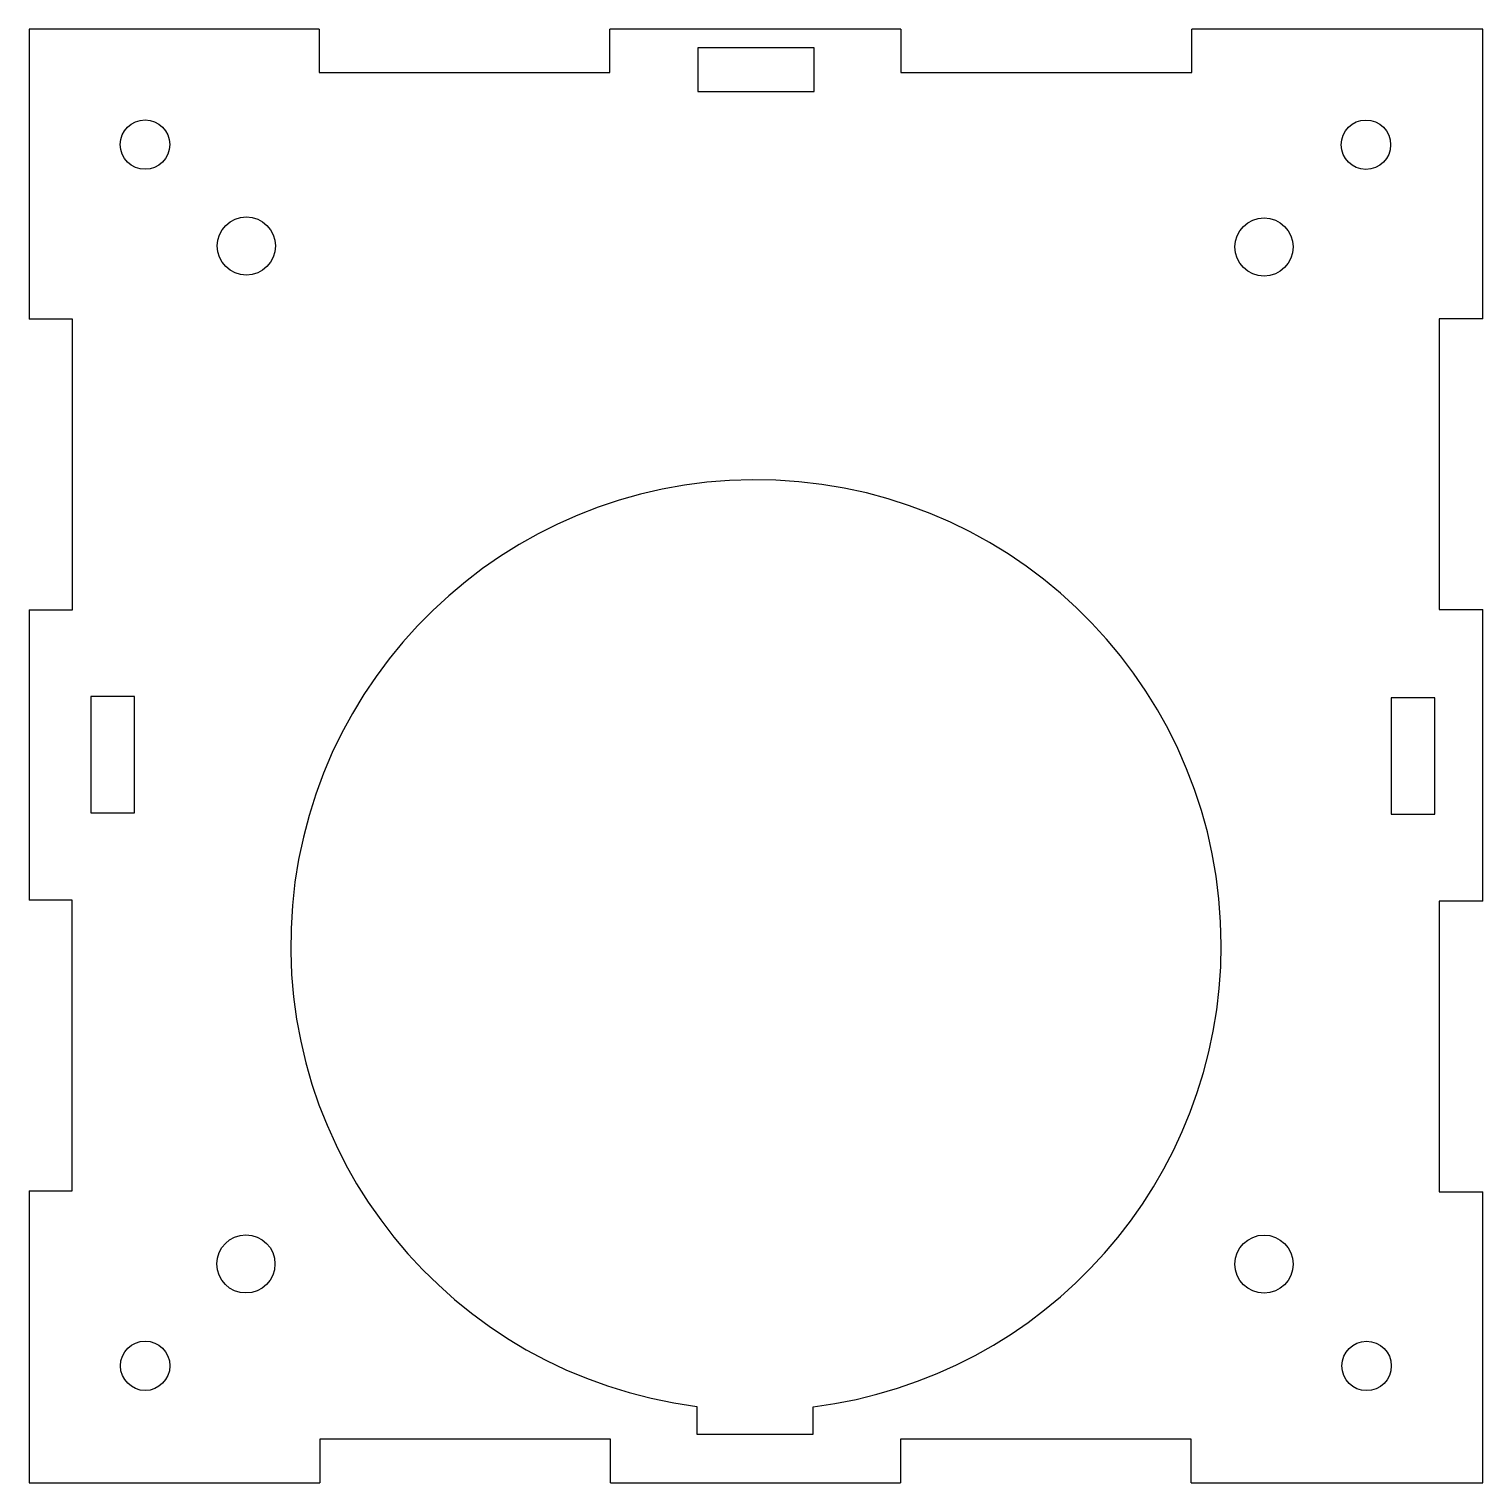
# Model space of a CAD drawing. Header units: millimetres. Extents: x -100 to 0, y 0 to 100.
import ezdxf

# ---------------------------------------------------------------- set-up
doc = ezdxf.new("R2010")
doc.units = ezdxf.units.MM
doc.layers.add('Pocket005', color=7, linetype='CONTINUOUS')

msp = doc.modelspace()

# ---------------------------------------------------------------- linework, layer by layer
at = {"layer": 'Pocket005'}
for p, q in [((-100, 100), (-100, 80.057392)), ((-80.0479, 100), (-100, 100)), ((-100, 100, 3), (-100, 80.057392, 3)), ((-80.0479, 100, 3), (-100, 100, 3)), ((-100, 100), (-100, 80.057392)), ((-100, 100, 3), (-100, 80.057392, 3)), ((-100, 100), (-100, 100, 3)), ((-80.0479, 100), (-100, 100)), ((-100, 100), (-100, 100, 3)), ((-80.0479, 100, 3), (-100, 100, 3)), ((-80.0479, 100), (-80.0479, 97.016)), ((-80.0479, 100, 3), (-80.0479, 97.016, 3)), ((-80.0479, 100, 3), (-80.0479, 97.016, 3)), ((-80.0479, 100), (-80.0479, 97.016)), ((-80.0479, 100, 3), (-80.0479, 100)), ((-80.0479, 100, 3), (-80.0479, 100)), ((-40.0326, 100), (-60.0479, 100)), ((-60.0479, 97.016), (-60.0479, 100)), ((-40.0326, 100, 3), (-60.0479, 100, 3)), ((-60.0479, 97.016, 3), (-60.0479, 100, 3)), ((-40.0326, 100), (-60.0479, 100)), ((-60.0479, 100), (-60.0479, 100, 3)), ((-40.0326, 100, 3), (-60.0479, 100, 3)), ((-60.0479, 97.016, 3), (-60.0479, 100, 3)), ((-60.0479, 100), (-60.0479, 100, 3)), ((-60.0479, 97.016), (-60.0479, 100)), ((-40.0326, 100), (-40.0326, 97.002)), ((-40.0326, 100, 3), (-40.0326, 97.002, 3)), ((-40.0326, 100, 3), (-40.0326, 97.002, 3)), ((-40.0326, 100), (-40.0326, 97.002)), ((-40.0326, 100, 3), (-40.0326, 100)), ((-40.0326, 100, 3), (-40.0326, 100)), ((0, 100), (-20.0326, 100)), ((-20.0326, 97.002), (-20.0326, 100)), ((0, 100, 3), (-20.0326, 100, 3)), ((-20.0326, 97.002, 3), (-20.0326, 100, 3)), ((0, 100), (-20.0326, 100)), ((-20.0326, 100), (-20.0326, 100, 3)), ((0, 100, 3), (-20.0326, 100, 3)), ((-20.0326, 97.002, 3), (-20.0326, 100, 3)), ((-20.0326, 100), (-20.0326, 100, 3)), ((-20.0326, 97.002), (-20.0326, 100)), ((0, 80.072906), (0, 100)), ((0, 80.072906, 3), (0, 100, 3)), ((0, 80.072906), (0, 100)), ((0, 100), (0, 100, 3)), ((0, 80.072906, 3), (0, 100, 3)), ((0, 100), (0, 100, 3)), ((-45.999416, 98.704552), (-53.999416, 98.704552)), ((-53.999416, 98.704552), (-53.999416, 95.704552)), ((-45.999416, 98.704552, 3), (-53.999416, 98.704552, 3)), ((-53.999416, 98.704552, 3), (-53.999416, 95.704552, 3)), ((-45.999416, 98.704552, 3), (-53.999416, 98.704552, 3)), ((-53.999416, 98.704552, 3), (-53.999416, 98.704552)), ((-45.999416, 98.704552), (-53.999416, 98.704552)), ((-53.999416, 98.704552, 3), (-53.999416, 95.704552, 3)), ((-53.999416, 98.704552), (-53.999416, 95.704552)), ((-53.999416, 98.704552, 3), (-53.999416, 98.704552)), ((-45.999416, 95.704552), (-45.999416, 98.704552)), ((-45.999416, 95.704552, 3), (-45.999416, 98.704552, 3)), ((-45.999416, 95.704552, 3), (-45.999416, 98.704552, 3)), ((-45.999416, 98.704552, 3), (-45.999416, 98.704552)), ((-45.999416, 95.704552), (-45.999416, 98.704552)), ((-45.999416, 98.704552, 3), (-45.999416, 98.704552)), ((-80.0479, 97.016), (-60.0479, 97.016)), ((-80.0479, 97.016, 3), (-60.0479, 97.016, 3)), ((-80.0479, 97.016, 3), (-60.0479, 97.016, 3)), ((-80.0479, 97.016), (-60.0479, 97.016)), ((-80.0479, 97.016, 3), (-80.0479, 97.016)), ((-80.0479, 97.016, 3), (-80.0479, 97.016)), ((-60.0479, 97.016, 3), (-60.0479, 97.016)), ((-60.0479, 97.016, 3), (-60.0479, 97.016)), ((-40.0326, 97.002), (-20.0326, 97.002)), ((-40.0326, 97.002, 3), (-20.0326, 97.002, 3)), ((-40.0326, 97.002, 3), (-20.0326, 97.002, 3)), ((-40.0326, 97.002), (-20.0326, 97.002)), ((-40.0326, 97.002, 3), (-40.0326, 97.002)), ((-40.0326, 97.002, 3), (-40.0326, 97.002)), ((-20.0326, 97.002, 3), (-20.0326, 97.002)), ((-20.0326, 97.002, 3), (-20.0326, 97.002)), ((-53.999416, 95.704552), (-45.999416, 95.704552)), ((-53.999416, 95.704552, 3), (-45.999416, 95.704552, 3)), ((-53.999416, 95.704552, 3), (-45.999416, 95.704552, 3)), ((-53.999416, 95.704552), (-45.999416, 95.704552)), ((-53.999416, 95.704552, 3), (-53.999416, 95.704552)), ((-53.999416, 95.704552, 3), (-53.999416, 95.704552)), ((-45.999416, 95.704552, 3), (-45.999416, 95.704552)), ((-45.999416, 95.704552, 3), (-45.999416, 95.704552)), ((-90.324872, 92.05632, 3), (-90.324872, 92.05632)), ((-90.324872, 92.05632, 3), (-90.324872, 92.05632)), ((-6.349511, 92.043335, 3), (-6.349511, 92.043335)), ((-6.349511, 92.043335, 3), (-6.349511, 92.043335)), ((-83.055077, 85.080032, 3), (-83.055077, 85.080032)), ((-83.055077, 85.080032, 3), (-83.055077, 85.080032)), ((-13.055042, 85.010811, 3), (-13.055042, 85.010811)), ((-13.055042, 85.010811, 3), (-13.055042, 85.010811)), ((-97.005234, 80.057392), (-100, 80.057392)), ((-97.005234, 80.057392, 3), (-100, 80.057392, 3)), ((-97.005234, 80.057392, 3), (-100, 80.057392, 3)), ((-100, 80.057392), (-100, 80.057392, 3)), ((-97.005234, 80.057392), (-100, 80.057392)), ((-100, 80.057392), (-100, 80.057392, 3)), ((-97.005234, 60.057392), (-97.005234, 80.057392)), ((-97.005234, 60.057392, 3), (-97.005234, 80.057392, 3)), ((-97.005234, 60.057392, 3), (-97.005234, 80.057392, 3)), ((-97.005234, 80.057392, 3), (-97.005234, 80.057392)), ((-97.005234, 60.057392), (-97.005234, 80.057392)), ((-97.005234, 80.057392, 3), (-97.005234, 80.057392)), ((-3, 80.072906), (-3, 60.072906)), ((0, 80.072906), (-3, 80.072906)), ((-3, 80.072906, 3), (-3, 60.072906, 3)), ((0, 80.072906, 3), (-3, 80.072906, 3)), ((-3, 80.072906, 3), (-3, 60.072906, 3)), ((-3, 80.072906), (-3, 60.072906)), ((-3, 80.072906, 3), (-3, 80.072906)), ((0, 80.072906, 3), (-3, 80.072906, 3)), ((-3, 80.072906, 3), (-3, 80.072906)), ((0, 80.072906), (-3, 80.072906)), ((0, 80.072906, 3), (0, 80.072906)), ((0, 80.072906, 3), (0, 80.072906)), ((-100, 60.057392), (-100, 40.0804)), ((-100, 60.057392), (-97.005234, 60.057392)), ((-100, 60.057392, 3), (-100, 40.0804, 3)), ((-100, 60.057392, 3), (-97.005234, 60.057392, 3)), ((-100, 60.057392), (-100, 40.0804)), ((-100, 60.057392, 3), (-100, 40.0804, 3)), ((-100, 60.057392, 3), (-100, 60.057392)), ((-100, 60.057392, 3), (-97.005234, 60.057392, 3)), ((-100, 60.057392), (-97.005234, 60.057392)), ((-100, 60.057392, 3), (-100, 60.057392)), ((-97.005234, 60.057392, 3), (-97.005234, 60.057392)), ((-97.005234, 60.057392, 3), (-97.005234, 60.057392)), ((-3, 60.072906), (0, 60.072906)), ((-3, 60.072906, 3), (0, 60.072906, 3)), ((-3, 60.072906, 3), (0, 60.072906, 3)), ((-3, 60.072906), (0, 60.072906)), ((-3, 60.072906, 3), (-3, 60.072906)), ((-3, 60.072906, 3), (-3, 60.072906)), ((0, 40.024269), (0, 60.072906)), ((0, 40.024269, 3), (0, 60.072906, 3)), ((0, 40.024269), (0, 60.072906)), ((0, 60.072906, 3), (0, 60.072906)), ((0, 40.024269, 3), (0, 60.072906, 3)), ((0, 60.072906, 3), (0, 60.072906)), ((-95.741905, 54.087559), (-95.741905, 46.087559)), ((-92.741905, 54.087559), (-95.741905, 54.087559)), ((-95.741905, 54.087559, 3), (-95.741905, 46.087559, 3)), ((-92.741905, 54.087559, 3), (-95.741905, 54.087559, 3)), ((-95.741905, 54.087559, 3), (-95.741905, 46.087559, 3)), ((-95.741905, 54.087559), (-95.741905, 46.087559)), ((-95.741905, 54.087559, 3), (-95.741905, 54.087559)), ((-92.741905, 54.087559, 3), (-95.741905, 54.087559, 3)), ((-95.741905, 54.087559, 3), (-95.741905, 54.087559)), ((-92.741905, 54.087559), (-95.741905, 54.087559)), ((-92.741905, 46.087559), (-92.741905, 54.087559)), ((-92.741905, 46.087559, 3), (-92.741905, 54.087559, 3)), ((-92.741905, 46.087559, 3), (-92.741905, 54.087559, 3)), ((-92.741905, 54.087559, 3), (-92.741905, 54.087559)), ((-92.741905, 46.087559), (-92.741905, 54.087559)), ((-92.741905, 54.087559, 3), (-92.741905, 54.087559)), ((-6.304849, 54.000526), (-6.304849, 46.000526)), ((-3.304849, 54.000526), (-6.304849, 54.000526)), ((-6.304849, 54.000526, 3), (-6.304849, 46.000526, 3)), ((-3.304849, 54.000526, 3), (-6.304849, 54.000526, 3)), ((-6.304849, 54.000526, 3), (-6.304849, 46.000526, 3)), ((-6.304849, 54.000526), (-6.304849, 46.000526)), ((-6.304849, 54.000526, 3), (-6.304849, 54.000526)), ((-3.304849, 54.000526, 3), (-6.304849, 54.000526, 3)), ((-6.304849, 54.000526, 3), (-6.304849, 54.000526)), ((-3.304849, 54.000526), (-6.304849, 54.000526)), ((-3.304849, 46.000526), (-3.304849, 54.000526)), ((-3.304849, 46.000526, 3), (-3.304849, 54.000526, 3)), ((-3.304849, 54.000526, 3), (-3.304849, 54.000526)), ((-3.304849, 46.000526, 3), (-3.304849, 54.000526, 3)), ((-3.304849, 54.000526, 3), (-3.304849, 54.000526)), ((-3.304849, 46.000526), (-3.304849, 54.000526)), ((-95.741905, 46.087559), (-92.741905, 46.087559)), ((-95.741905, 46.087559, 3), (-92.741905, 46.087559, 3)), ((-95.741905, 46.087559, 3), (-92.741905, 46.087559, 3)), ((-95.741905, 46.087559), (-92.741905, 46.087559)), ((-95.741905, 46.087559, 3), (-95.741905, 46.087559)), ((-95.741905, 46.087559, 3), (-95.741905, 46.087559)), ((-92.741905, 46.087559, 3), (-92.741905, 46.087559)), ((-92.741905, 46.087559, 3), (-92.741905, 46.087559)), ((-6.304849, 46.000526), (-3.304849, 46.000526)), ((-6.304849, 46.000526, 3), (-3.304849, 46.000526, 3)), ((-6.304849, 46.000526, 3), (-6.304849, 46.000526)), ((-6.304849, 46.000526, 3), (-3.304849, 46.000526, 3)), ((-6.304849, 46.000526), (-3.304849, 46.000526)), ((-6.304849, 46.000526, 3), (-6.304849, 46.000526)), ((-3.304849, 46.000526, 3), (-3.304849, 46.000526)), ((-3.304849, 46.000526, 3), (-3.304849, 46.000526)), ((-97.034, 40.0804), (-100, 40.0804)), ((-97.034, 40.0804, 3), (-100, 40.0804, 3)), ((-97.034, 40.0804, 3), (-100, 40.0804, 3)), ((-100, 40.0804), (-100, 40.0804, 3)), ((-97.034, 40.0804), (-100, 40.0804)), ((-100, 40.0804), (-100, 40.0804, 3)), ((-97.034, 20.0804), (-97.034, 40.0804)), ((-97.034, 20.0804, 3), (-97.034, 40.0804, 3)), ((-97.034, 20.0804, 3), (-97.034, 40.0804, 3)), ((-97.034, 40.0804, 3), (-97.034, 40.0804)), ((-97.034, 20.0804), (-97.034, 40.0804)), ((-97.034, 40.0804, 3), (-97.034, 40.0804)), ((-3, 40.024269), (-3, 20.024269)), ((0, 40.024269), (-3, 40.024269)), ((-3, 40.024269, 3), (-3, 20.024269, 3)), ((0, 40.024269, 3), (-3, 40.024269, 3)), ((-3, 40.024269, 3), (-3, 20.024269, 3)), ((-3, 40.024269), (-3, 20.024269)), ((-3, 40.024269, 3), (-3, 40.024269)), ((0, 40.024269, 3), (-3, 40.024269, 3)), ((-3, 40.024269, 3), (-3, 40.024269)), ((0, 40.024269), (-3, 40.024269)), ((0, 40.024269, 3), (0, 40.024269)), ((0, 40.024269, 3), (0, 40.024269)), ((-100, 20.0804), (-100, 0)), ((-100, 20.0804), (-97.034, 20.0804)), ((-100, 20.0804, 3), (-100, 0, 3)), ((-100, 20.0804, 3), (-97.034, 20.0804, 3)), ((-100, 20.0804), (-100, 0)), ((-100, 20.0804, 3), (-100, 0, 3)), ((-100, 20.0804, 3), (-100, 20.0804)), ((-100, 20.0804, 3), (-97.034, 20.0804, 3)), ((-100, 20.0804), (-97.034, 20.0804)), ((-100, 20.0804, 3), (-100, 20.0804)), ((-97.034, 20.0804, 3), (-97.034, 20.0804)), ((-97.034, 20.0804, 3), (-97.034, 20.0804)), ((-3, 20.024269), (0, 20.024269)), ((-3, 20.024269, 3), (0, 20.024269, 3)), ((-3, 20.024269), (0, 20.024269)), ((-3, 20.024269, 3), (-3, 20.024269)), ((-3, 20.024269, 3), (0, 20.024269, 3)), ((-3, 20.024269, 3), (-3, 20.024269)), ((0, 0), (0, 20.024269)), ((0, 20.024269, 3), (0, 20.024269)), ((0, 0, 3), (0, 20.024269, 3)), ((0, 0), (0, 20.024269)), ((0, 20.024269, 3), (0, 20.024269)), ((0, 0, 3), (0, 20.024269, 3)), ((-83.085472, 15.064419, 3), (-83.085472, 15.064419)), ((-83.085472, 15.064419, 3), (-83.085472, 15.064419)), ((-13.056093, 15.049507, 3), (-13.056093, 15.049507)), ((-13.056093, 15.049507, 3), (-13.056093, 15.049507)), ((-90.314893, 8.056233, 3), (-90.314893, 8.056233)), ((-90.314893, 8.056233, 3), (-90.314893, 8.056233)), ((-6.303272, 8.048666, 3), (-6.303272, 8.048666)), ((-6.303272, 8.048666, 3), (-6.303272, 8.048666)), ((-54.076393, 5.260702), (-54.076393, 3.363302)), ((-54.076393, 5.260702, 3), (-54.076393, 3.363302, 3)), ((-54.076393, 5.260702, 3), (-54.076393, 3.363302, 3)), ((-54.076393, 5.260702), (-54.076393, 3.363302)), ((-54.076393, 5.260702), (-54.076393, 5.260702, 3)), ((-54.076393, 5.260702), (-54.076393, 5.260702, 3)), ((-46.076393, 3.363302), (-46.076393, 5.241453)), ((-46.076393, 3.363302, 3), (-46.076393, 5.241453, 3)), ((-46.076393, 3.363302, 3), (-46.076393, 5.241453, 3)), ((-46.076393, 5.241453), (-46.076393, 5.241453, 3)), ((-46.076393, 3.363302), (-46.076393, 5.241453)), ((-46.076393, 5.241453), (-46.076393, 5.241453, 3)), ((-59.9969, 3), (-79.9969, 3)), ((-79.9969, 3), (-79.9969, 0)), ((-59.9969, 3, 3), (-79.9969, 3, 3)), ((-79.9969, 3, 3), (-79.9969, 0, 3)), ((-59.9969, 3, 3), (-79.9969, 3, 3)), ((-79.9969, 3, 3), (-79.9969, 3)), ((-59.9969, 3), (-79.9969, 3)), ((-79.9969, 3, 3), (-79.9969, 0, 3)), ((-79.9969, 3), (-79.9969, 0)), ((-79.9969, 3, 3), (-79.9969, 3)), ((-59.9969, 0), (-59.9969, 3)), ((-59.9969, 0, 3), (-59.9969, 3, 3)), ((-59.9969, 0, 3), (-59.9969, 3, 3)), ((-59.9969, 3, 3), (-59.9969, 3)), ((-59.9969, 0), (-59.9969, 3)), ((-59.9969, 3, 3), (-59.9969, 3)), ((-54.076393, 3.363302), (-46.076393, 3.363302)), ((-54.076393, 3.363302, 3), (-46.076393, 3.363302, 3)), ((-54.076393, 3.363302, 3), (-54.076393, 3.363302)), ((-54.076393, 3.363302, 3), (-46.076393, 3.363302, 3)), ((-54.076393, 3.363302), (-46.076393, 3.363302)), ((-54.076393, 3.363302, 3), (-54.076393, 3.363302)), ((-46.076393, 3.363302, 3), (-46.076393, 3.363302)), ((-46.076393, 3.363302, 3), (-46.076393, 3.363302)), ((-20.0719, 3), (-40.0719, 3)), ((-40.0719, 3), (-40.0719, 0)), ((-20.0719, 3, 3), (-40.0719, 3, 3)), ((-40.0719, 3, 3), (-40.0719, 0, 3)), ((-20.0719, 3, 3), (-40.0719, 3, 3)), ((-40.0719, 3, 3), (-40.0719, 3)), ((-20.0719, 3), (-40.0719, 3)), ((-40.0719, 3, 3), (-40.0719, 0, 3)), ((-40.0719, 3), (-40.0719, 0)), ((-40.0719, 3, 3), (-40.0719, 3)), ((-20.0719, 0), (-20.0719, 3)), ((-20.0719, 0, 3), (-20.0719, 3, 3)), ((-20.0719, 0, 3), (-20.0719, 3, 3)), ((-20.0719, 3, 3), (-20.0719, 3)), ((-20.0719, 0), (-20.0719, 3)), ((-20.0719, 3, 3), (-20.0719, 3)), ((-100, 0), (-79.9969, 0)), ((-100, 0, 3), (-79.9969, 0, 3)), ((-100, 0), (-79.9969, 0)), ((-100, 0, 3), (-79.9969, 0, 3)), ((-100, 0), (-100, 0, 3)), ((-100, 0), (-100, 0, 3)), ((-79.9969, 0, 3), (-79.9969, 0)), ((-79.9969, 0, 3), (-79.9969, 0)), ((-59.9969, 0), (-40.0719, 0)), ((-59.9969, 0, 3), (-40.0719, 0, 3)), ((-59.9969, 0), (-40.0719, 0)), ((-59.9969, 0, 3), (-40.0719, 0, 3)), ((-59.9969, 0, 3), (-59.9969, 0)), ((-59.9969, 0, 3), (-59.9969, 0)), ((-40.0719, 0, 3), (-40.0719, 0)), ((-40.0719, 0, 3), (-40.0719, 0)), ((-20.0719, 0), (0, 0)), ((-20.0719, 0, 3), (0, 0, 3)), ((-20.0719, 0), (0, 0)), ((-20.0719, 0, 3), (0, 0, 3)), ((-20.0719, 0, 3), (-20.0719, 0)), ((-20.0719, 0, 3), (-20.0719, 0)), ((0, 0), (0, 0, 3)), ((0, 0), (0, 0, 3))]:
    msp.add_line(p, q, dxfattribs=at)
for centre, radius in [((-92.024872, 92.05632), 1.7), ((-92.024872, 92.05632, 3), 1.7), ((-92.024872, 92.05632, 3), 1.7), ((-92.024872, 92.05632), 1.7), ((-8.049511, 92.043335), 1.7), ((-8.049511, 92.043335, 3), 1.7), ((-8.049511, 92.043335, 3), 1.7), ((-8.049511, 92.043335), 1.7), ((-85.055077, 85.080032), 2), ((-85.055077, 85.080032, 3), 2), ((-85.055077, 85.080032, 3), 2), ((-85.055077, 85.080032), 2), ((-15.055042, 85.010811), 2), ((-15.055042, 85.010811, 3), 2), ((-15.055042, 85.010811, 3), 2), ((-15.055042, 85.010811), 2), ((-85.085472, 15.064419), 2), ((-85.085472, 15.064419, 3), 2), ((-85.085472, 15.064419, 3), 2), ((-85.085472, 15.064419), 2), ((-15.056093, 15.049507), 2), ((-15.056093, 15.049507, 3), 2), ((-15.056093, 15.049507, 3), 2), ((-15.056093, 15.049507), 2), ((-92.014893, 8.056233), 1.7), ((-92.014893, 8.056233, 3), 1.7), ((-92.014893, 8.056233, 3), 1.7), ((-92.014893, 8.056233), 1.7), ((-8.003272, 8.048666), 1.7), ((-8.003272, 8.048666, 3), 1.7), ((-8.003272, 8.048666, 3), 1.7), ((-8.003272, 8.048666), 1.7)]:
    msp.add_circle(centre, radius, dxfattribs=at)
for centre, start, end in [((-50, 37), 0, -97.31863925), ((-50, 37, 3), 0, -97.31863925), ((-50, 37, 3), 0, -97.31863925), ((-50, 37), 0, -97.31863925), ((-50, 37), -82.95708589, 0), ((-50, 37, 3), -82.95708589, 0), ((-50, 37, 3), -82.95708589, 0), ((-50, 37), -82.95708589, 0)]:
    msp.add_arc(centre, 32, start, end, dxfattribs=at)

doc.saveas('drawing.dxf')
